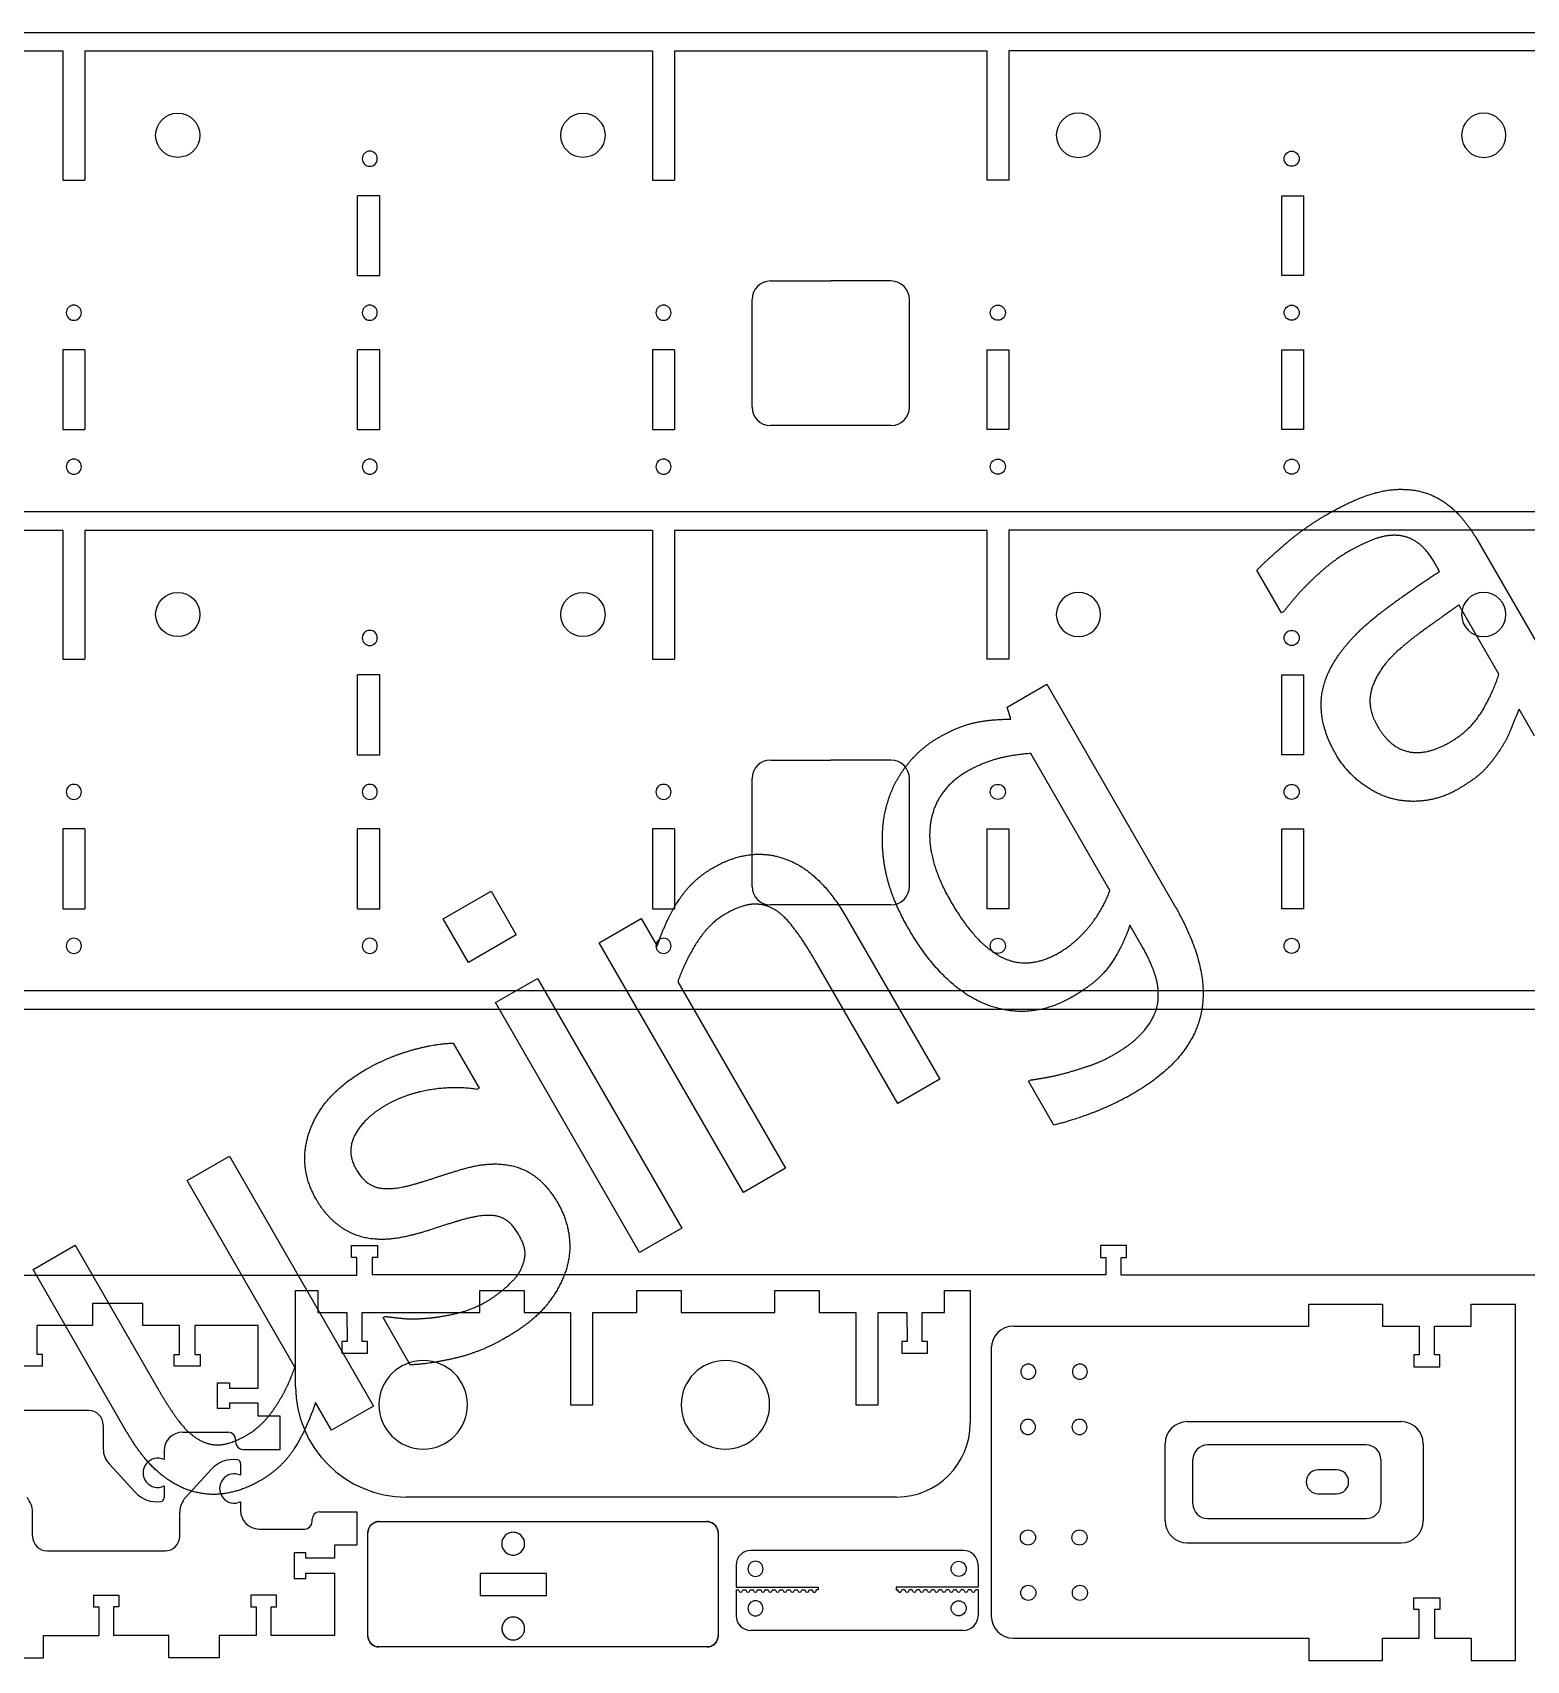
# Model space of a CAD drawing. Header units: millimetres. Extents: x -1447 to 1338, y -755 to 956.
# Drawn here: x -891.4 to -486.1, y -434.6 to 7 of the extents above; entities that cross this region are included whole.
import ezdxf

# ---------------------------------------------------------------- set-up
doc = ezdxf.new("R2010")
doc.units = ezdxf.units.MM
doc.linetypes.add('HIDDEN', pattern=[9.525, 6.35, -3.175])
doc.layers.get('0').update_dxf_attribs({"lineweight": 70})
doc.layers.add('Hidden', color=7, linetype='HIDDEN', lineweight=70)

msp = doc.modelspace()

# ---------------------------------------------------------------- linework, layer by layer
at = {"color": 7, "lineweight": -3}
for p, q in [((-1447.18, 7), (-167.18, 7)), ((-1057.77, 2), (-883.17, 2)), ((-883.17, 2), (-883.17, -33)), ((-877.17, 2), (-723.17, 2)), ((-877.17, 2), (-877.17, -33)), ((-723.17, 2), (-723.17, -33)), ((-717.17, 2), (-632.47, 2)), ((-717.17, 2), (-717.17, -33)), ((-632.47, 2), (-632.47, -33)), ((-472.47, 2), (-626.47, 2)), ((-626.47, 2), (-626.47, -33)), ((-883.17, -33), (-877.17, -33)), ((-723.17, -33), (-717.17, -33)), ((-626.47, -33), (-632.47, -33)), ((-797.17, -37.28), (-803.17, -37.28)), ((-803.17, -58.95), (-803.17, -37.28)), ((-797.17, -58.95), (-797.17, -37.28)), ((-552.47, -58.95), (-552.47, -37.28)), ((-552.47, -37.28), (-546.47, -37.28)), ((-546.47, -58.95), (-546.47, -37.28)), ((-803.17, -58.95), (-797.17, -58.95)), ((-691.17, -60.39), (-674.82, -60.39)), ((-658.47, -60.39), (-674.82, -60.39)), ((-546.47, -58.95), (-552.47, -58.95)), ((-696.17, -94.64), (-696.17, -65.39)), ((-653.47, -94.64), (-653.47, -65.39)), ((-883.17, -79.05), (-883.17, -100.72)), ((-877.17, -79.05), (-883.17, -79.05)), ((-877.17, -79.05), (-877.17, -100.72)), ((-803.17, -100.72), (-803.17, -79.05)), ((-797.17, -79.05), (-803.17, -79.05)), ((-797.17, -100.72), (-797.17, -79.05)), ((-723.17, -79.05), (-723.17, -100.72)), ((-717.17, -79.05), (-723.17, -79.05)), ((-717.17, -79.05), (-717.17, -100.72)), ((-632.47, -79.05), (-632.47, -100.72)), ((-632.47, -79.05), (-626.47, -79.05)), ((-626.47, -79.05), (-626.47, -100.72)), ((-552.47, -100.72), (-552.47, -79.05)), ((-552.47, -79.05), (-546.47, -79.05)), ((-546.47, -100.72), (-546.47, -79.05)), ((-883.17, -100.72), (-877.17, -100.72)), ((-803.17, -100.72), (-797.17, -100.72)), ((-723.17, -100.72), (-717.17, -100.72)), ((-658.47, -99.64), (-691.17, -99.64)), ((-626.47, -100.72), (-632.47, -100.72)), ((-546.47, -100.72), (-552.47, -100.72)), ((-297.87, -123), (-1051.77, -123)), ((-1057.77, -128), (-883.17, -128)), ((-883.17, -128), (-883.17, -163)), ((-877.17, -128), (-723.17, -128)), ((-877.17, -128), (-877.17, -163)), ((-723.17, -128), (-723.17, -163)), ((-717.17, -128), (-632.47, -128)), ((-717.17, -128), (-717.17, -163)), ((-632.47, -128), (-632.47, -163)), ((-472.47, -128), (-626.47, -128)), ((-626.47, -128), (-626.47, -163)), ((-499.3, -130.87), (-472.54, -177.21)), ((-552.54, -150.44), (-559.23, -138.86)), ((-509.63, -139.18), (-510.89, -136.99)), ((-551.87, -150.06), (-552.54, -150.44)), ((-493.52, -167.08), (-504.37, -148.28)), ((-883.17, -163), (-877.17, -163)), ((-723.17, -163), (-717.17, -163)), ((-626.47, -163), (-632.47, -163)), ((-797.17, -167.28), (-803.17, -167.28)), ((-803.17, -188.95), (-803.17, -167.28)), ((-797.17, -188.95), (-797.17, -167.28)), ((-552.47, -188.95), (-552.47, -167.28)), ((-552.47, -167.28), (-546.47, -167.28)), ((-546.47, -188.95), (-546.47, -167.28)), ((-626.92, -176), (-616.18, -169.8)), ((-616.18, -169.8), (-581.51, -229.85)), ((-625.91, -179.29), (-626.92, -176)), ((-483.88, -183.76), (-488.05, -176.54)), ((-803.17, -188.95), (-797.17, -188.95)), ((-599.08, -225.76), (-620.55, -188.58)), ((-546.47, -188.95), (-552.47, -188.95)), ((-691.17, -190.39), (-674.82, -190.39)), ((-658.47, -190.39), (-674.82, -190.39)), ((-696.17, -224.64), (-696.17, -195.39)), ((-653.47, -224.64), (-653.47, -195.39)), ((-883.17, -209.05), (-883.17, -230.72)), ((-877.17, -209.05), (-883.17, -209.05)), ((-877.17, -209.05), (-877.17, -230.72)), ((-803.17, -230.72), (-803.17, -209.05)), ((-797.17, -209.05), (-803.17, -209.05)), ((-797.17, -230.72), (-797.17, -209.05)), ((-723.17, -209.05), (-723.17, -230.72)), ((-717.17, -209.05), (-723.17, -209.05)), ((-717.17, -209.05), (-717.17, -230.72)), ((-632.47, -209.05), (-632.47, -230.72)), ((-632.47, -209.05), (-626.47, -209.05)), ((-626.47, -209.05), (-626.47, -230.72)), ((-552.47, -230.72), (-552.47, -209.05)), ((-552.47, -209.05), (-546.47, -209.05)), ((-546.47, -230.72), (-546.47, -209.05)), ((-779.94, -233.45), (-766.96, -225.95)), ((-766.96, -225.95), (-760.13, -237.78)), ((-658.47, -229.64), (-691.17, -229.64)), ((-883.17, -230.72), (-877.17, -230.72)), ((-803.17, -230.72), (-797.17, -230.72)), ((-773.11, -245.28), (-779.94, -233.45)), ((-737.63, -239.92), (-726.22, -233.33)), ((-726.22, -233.33), (-721.88, -240.85)), ((-723.17, -230.72), (-717.17, -230.72)), ((-670.64, -232.94), (-645.25, -276.92)), ((-626.47, -230.72), (-632.47, -230.72)), ((-546.47, -230.72), (-552.47, -230.72)), ((-760.13, -237.78), (-773.11, -245.28)), ((-590.22, -241.11), (-593.65, -235.16)), ((-698.51, -307.67), (-737.63, -239.92)), ((-656.65, -283.51), (-678.92, -244.93)), ((-765.77, -256.17), (-754.37, -249.58)), ((-754.37, -249.58), (-715.25, -317.34)), ((-716.31, -250.5), (-687.1, -301.09)), ((-297.87, -253), (-1051.77, -253)), ((-287.87, -258), (-1111.52, -258)), ((-726.65, -323.93), (-765.77, -256.17)), ((-777.23, -267.15), (-770.19, -279.34)), ((-645.25, -276.92), (-656.65, -283.51)), ((-621.14, -277.49), (-620.53, -277.14)), ((-614.28, -289.38), (-621.14, -277.49)), ((-770.19, -279.34), (-770.8, -279.69)), ((-849.37, -304.43), (-837.96, -297.84)), ((-837.96, -297.84), (-798.84, -365.6)), ((-820.16, -355.02), (-849.37, -304.43)), ((-687.1, -301.09), (-698.51, -307.67)), ((-715.25, -317.34), (-726.65, -323.93)), ((-891.22, -328.59), (-879.82, -322.01)), ((-879.82, -322.01), (-857.55, -360.59)), ((-804.79, -325.28), (-804.79, -322.08)), ((-804.79, -322.08), (-797.79, -322.08)), ((-797.79, -322.08), (-797.79, -325.28)), ((-601.59, -322.08), (-601.59, -325.28)), ((-594.59, -322.08), (-601.59, -322.08)), ((-594.59, -325.28), (-594.59, -322.08)), ((-803.34, -325.28), (-804.79, -325.28)), ((-803.34, -330.08), (-803.34, -325.28)), ((-797.79, -325.28), (-799.24, -325.28)), ((-799.24, -325.28), (-799.24, -330)), ((-601.59, -325.28), (-600.14, -325.28)), ((-600.14, -325.28), (-600.14, -330)), ((-596.04, -325.28), (-594.59, -325.28)), ((-596.04, -330.08), (-596.04, -325.28)), ((-1002.44, -330.08), (-803.34, -330.08)), ((-865.83, -372.57), (-891.22, -328.59)), ((-600.14, -330), (-799.24, -330)), ((-396.94, -330.08), (-596.04, -330.08)), ((-819.98, -334.26), (-813.98, -334.26)), ((-819.98, -360.29), (-819.98, -334.26)), ((-813.98, -334.26), (-813.98, -340.26)), ((-769.98, -334.26), (-757.98, -334.26)), ((-769.98, -340.26), (-769.98, -334.26)), ((-757.98, -334.26), (-757.98, -340.26)), ((-727.4, -334.26), (-715.4, -334.26)), ((-727.4, -340.26), (-727.4, -334.26)), ((-715.4, -334.26), (-715.4, -340.26)), ((-689.97, -334.26), (-677.97, -334.26)), ((-689.97, -340.26), (-689.97, -334.26)), ((-677.97, -334.26), (-677.97, -340.26)), ((-643.97, -334.26), (-636.97, -334.26)), ((-643.97, -340.26), (-643.97, -334.26)), ((-636.97, -334.26), (-636.97, -370.29)), ((-861.45, -337.79), (-875.12, -337.79)), ((-875.12, -337.79), (-875.12, -343.79)), ((-861.45, -343.79), (-861.45, -337.79)), ((-545.08, -343.93), (-545.08, -337.93)), ((-545.08, -337.93), (-525.08, -337.93)), ((-525.08, -337.93), (-525.08, -343.93)), ((-501.08, -343.93), (-501.08, -337.93)), ((-501.08, -337.93), (-489.08, -337.93)), ((-489.08, -434.62), (-489.08, -337.93)), ((-875.12, -343.79), (-890.12, -343.79)), ((-890.12, -351.59), (-890.12, -343.79)), ((-851.45, -343.79), (-861.45, -343.79)), ((-851.45, -351.59), (-851.45, -343.79)), ((-830.17, -343.79), (-847.35, -343.79)), ((-847.35, -343.79), (-847.35, -351.59)), ((-830.17, -360.74), (-830.17, -343.79)), ((-813.98, -340.26), (-806.11, -340.26)), ((-806.11, -340.26), (-806.03, -348.06)), ((-801.92, -340.26), (-769.98, -340.26)), ((-801.92, -348.06), (-801.92, -340.26)), ((-796.26, -341.63), (-795.66, -341.28)), ((-788.87, -354.43), (-796.26, -341.63)), ((-757.98, -340.26), (-745.4, -340.26)), ((-745.4, -340.26), (-745.4, -365.27)), ((-739.4, -340.26), (-727.4, -340.26)), ((-739.4, -365.27), (-739.4, -340.26)), ((-715.4, -340.26), (-689.97, -340.26)), ((-677.97, -340.26), (-667.97, -340.26)), ((-667.97, -340.26), (-667.97, -365.27)), ((-661.97, -340.26), (-654.16, -340.26)), ((-661.97, -365.27), (-661.97, -340.26)), ((-654.16, -340.26), (-654.08, -348.06)), ((-649.97, -340.26), (-643.97, -340.26)), ((-649.97, -348.06), (-649.97, -340.26)), ((-625.26, -343.93), (-545.08, -343.93)), ((-525.08, -343.93), (-515.13, -343.93)), ((-515.13, -343.93), (-515.13, -351.73)), ((-511.03, -343.93), (-501.08, -343.93)), ((-511.03, -351.73), (-511.03, -343.93)), ((-806.03, -348.06), (-807.48, -348.07)), ((-807.48, -348.07), (-807.47, -351.27)), ((-800.47, -348.06), (-801.92, -348.06)), ((-800.47, -351.26), (-800.47, -348.06)), ((-654.08, -348.06), (-655.53, -348.07)), ((-655.53, -348.07), (-655.52, -351.27)), ((-648.52, -348.06), (-649.97, -348.06)), ((-648.52, -351.26), (-648.52, -348.06)), ((-888.67, -351.59), (-890.12, -351.59)), ((-888.67, -354.79), (-888.67, -351.59)), ((-852.9, -354.79), (-852.9, -351.59)), ((-852.9, -351.59), (-851.45, -351.59)), ((-847.35, -351.59), (-845.9, -351.59)), ((-845.9, -351.59), (-845.9, -354.79)), ((-807.47, -351.27), (-800.47, -351.26)), ((-655.52, -351.27), (-648.52, -351.26)), ((-631.26, -349.93), (-631.26, -422.62)), ((-515.13, -351.73), (-516.58, -351.73)), ((-516.58, -351.73), (-516.58, -354.93)), ((-509.58, -351.73), (-511.03, -351.73)), ((-509.58, -354.93), (-509.58, -351.73)), ((-888.67, -354.79), (-895.61, -354.79)), ((-845.9, -354.79), (-852.9, -354.79)), ((-516.58, -354.93), (-509.58, -354.93)), ((-841.17, -366.29), (-841.17, -359.29)), ((-841.17, -359.29), (-837.97, -359.29)), ((-837.97, -359.29), (-837.97, -360.74)), ((-837.97, -360.74), (-830.17, -360.74)), ((-837.97, -366.29), (-841.17, -366.29)), ((-830.17, -364.84), (-837.97, -364.84)), ((-837.97, -364.84), (-837.97, -366.29)), ((-830.17, -368.36), (-830.17, -364.84)), ((-810.25, -372.19), (-814.59, -364.67)), ((-798.84, -365.6), (-810.25, -372.19)), ((-745.4, -365.27), (-739.4, -365.27)), ((-667.97, -365.27), (-661.97, -365.27)), ((-876.17, -366.79), (-908.11, -366.79)), ((-872.17, -370.79), (-872.17, -377.24)), ((-824.17, -368.36), (-830.17, -368.36)), ((-824.17, -377.36), (-824.17, -368.36)), ((-578.08, -369.84), (-520.08, -369.84)), ((-850.67, -372.72), (-838.27, -372.72)), ((-836.27, -374.72), (-836.27, -375.36)), ((-855.67, -377.72), (-855.67, -380.14)), ((-834.27, -377.36), (-824.17, -377.36)), ((-584.08, -396.71), (-584.08, -375.84)), ((-529.56, -376.15), (-572.56, -376.15)), ((-514.08, -375.84), (-514.08, -396.71)), ((-870.59, -381.29), (-863.55, -388.98)), ((-849.84, -390.4), (-842.8, -382.71)), ((-834.92, -381.19), (-834.92, -384.4)), ((-576.56, -392.15), (-576.56, -380.15)), ((-537.56, -382.9), (-542.56, -382.9)), ((-525.56, -380.15), (-525.56, -392.15)), ((-855.67, -387.29), (-855.67, -390.5)), ((-834.92, -391.55), (-834.92, -393.97)), ((-656.97, -390.29), (-789.98, -390.29)), ((-542.56, -389.4), (-537.56, -389.4)), ((-891.36, -400.9), (-891.36, -394.45)), ((-851.42, -400.9), (-851.42, -394.45)), ((-815.52, -396.97), (-815.52, -396.33)), ((-813.52, -394.33), (-803.42, -394.33)), ((-803.42, -394.33), (-803.42, -403.33)), ((-797.38, -396.96), (-708.38, -396.96)), ((-572.56, -396.15), (-529.56, -396.15)), ((-829.92, -398.97), (-817.52, -398.97)), ((-800.38, -427.96), (-800.38, -399.96)), ((-705.38, -399.96), (-705.38, -427.96)), ((-887.36, -404.9), (-855.42, -404.9)), ((-820.42, -405.4), (-820.42, -412.4)), ((-817.22, -405.4), (-820.42, -405.4)), ((-817.22, -406.85), (-817.22, -405.4)), ((-809.42, -403.33), (-809.42, -406.85)), ((-803.42, -403.33), (-809.42, -403.33)), ((-638.85, -404.78), (-696.49, -404.78)), ((-578.08, -402.71), (-520.08, -402.71)), ((-809.42, -406.85), (-817.22, -406.85)), ((-700.49, -408.78), (-700.49, -414.78)), ((-634.85, -408.78), (-634.85, -414.78)), ((-820.42, -412.4), (-817.22, -412.4)), ((-817.22, -410.95), (-809.42, -410.95)), ((-817.22, -412.4), (-817.22, -410.95)), ((-809.42, -410.95), (-809.42, -427.9)), ((-769.96, -411.04), (-769.96, -417.04)), ((-751.96, -411.04), (-769.96, -411.04)), ((-751.96, -417.04), (-751.96, -411.04)), ((-700.49, -414.78), (-678.26, -414.78)), ((-678.26, -414.78), (-678.26, -415.48)), ((-657.08, -414.78), (-657.08, -415.48)), ((-634.85, -414.78), (-657.08, -414.78)), ((-874.86, -416.9), (-874.86, -420.1)), ((-874.86, -416.9), (-867.92, -416.9)), ((-867.92, -416.9), (-867.92, -420.1)), ((-832.15, -416.9), (-832.15, -420.1)), ((-825.15, -416.9), (-832.15, -416.9)), ((-825.15, -420.1), (-825.15, -416.9)), ((-769.96, -417.04), (-751.96, -417.04)), ((-700.49, -415.48), (-700.49, -422.48)), ((-700.49, -415.48), (-699.93, -415.48)), ((-698.54, -415.48), (-697.93, -415.48)), ((-696.54, -415.48), (-695.93, -415.48)), ((-694.54, -415.48), (-693.93, -415.48)), ((-692.54, -415.48), (-691.93, -415.48)), ((-690.54, -415.48), (-689.93, -415.48)), ((-688.54, -415.48), (-687.93, -415.48)), ((-686.54, -415.48), (-685.93, -415.48)), ((-684.54, -415.48), (-683.93, -415.48)), ((-682.54, -415.48), (-681.93, -415.48)), ((-680.54, -415.48), (-679.93, -415.48)), ((-678.26, -415.48), (-678.76, -415.48)), ((-657.08, -415.48), (-656.58, -415.48)), ((-654.8, -415.48), (-655.4, -415.48)), ((-652.8, -415.48), (-653.4, -415.48)), ((-650.8, -415.48), (-651.4, -415.48)), ((-648.8, -415.48), (-649.4, -415.48)), ((-646.8, -415.48), (-647.4, -415.48)), ((-644.8, -415.48), (-645.4, -415.48)), ((-642.8, -415.48), (-643.4, -415.48)), ((-640.8, -415.48), (-641.4, -415.48)), ((-638.8, -415.48), (-639.4, -415.48)), ((-636.8, -415.48), (-637.4, -415.48)), ((-634.85, -415.48), (-635.4, -415.48)), ((-634.85, -415.48), (-634.85, -422.48)), ((-516.58, -420.82), (-516.58, -417.62)), ((-516.58, -417.62), (-509.58, -417.62)), ((-509.58, -417.62), (-509.58, -420.82)), ((-874.86, -420.1), (-873.41, -420.1)), ((-873.41, -420.1), (-873.41, -427.9)), ((-867.92, -420.1), (-869.37, -420.1)), ((-869.37, -420.1), (-869.37, -427.9)), ((-832.15, -420.1), (-830.7, -420.1)), ((-830.7, -420.1), (-830.7, -427.9)), ((-826.6, -420.1), (-825.15, -420.1)), ((-826.6, -427.9), (-826.6, -420.1)), ((-515.13, -420.82), (-516.58, -420.82)), ((-515.13, -428.62), (-515.13, -420.82)), ((-511.03, -420.82), (-511.03, -428.62)), ((-509.58, -420.82), (-511.03, -420.82)), ((-888.41, -433.9), (-888.41, -427.9)), ((-888.41, -427.9), (-873.41, -427.9)), ((-854.37, -427.9), (-869.37, -427.9)), ((-854.37, -433.9), (-854.37, -427.9)), ((-840.7, -427.9), (-840.7, -433.9)), ((-830.7, -427.9), (-840.7, -427.9)), ((-809.42, -427.9), (-826.6, -427.9)), ((-638.85, -426.48), (-696.49, -426.48)), ((-708.38, -430.96), (-797.38, -430.96)), ((-625.26, -428.62), (-545.08, -428.62)), ((-545.08, -428.62), (-545.08, -434.62)), ((-525.08, -434.62), (-525.08, -428.62)), ((-525.08, -428.62), (-515.13, -428.62)), ((-511.03, -428.62), (-501.08, -428.62)), ((-501.08, -428.62), (-501.08, -434.62)), ((-902.08, -433.9), (-888.41, -433.9)), ((-840.7, -433.9), (-854.37, -433.9)), ((-545.08, -434.62), (-525.08, -434.62)), ((-501.08, -434.62), (-489.08, -434.62))]:
    msp.add_line(p, q, dxfattribs=at)
for centre, radius in [((-851.97, -20.88), 6), ((-742.03, -20.88), 6), ((-549.76, -27.23), 2.05), ((-629.47, -69), 2.05), ((-549.76, -69), 2.05), ((-629.47, -110.77), 2.05), ((-549.76, -110.77), 2.05), ((-851.97, -150.88), 6), ((-742.03, -150.88), 6), ((-549.76, -157.23), 2.05), ((-629.47, -199), 2.05), ((-549.76, -199), 2.05), ((-629.47, -240.77), 2.05), ((-549.76, -240.77), 2.05), ((-621.31, -401.28), 2.05), ((-607.31, -401.28), 2.05), ((-640.1, -409.78), 2.05), ((-621.21, -416.28), 2.05), ((-607.21, -416.28), 2.05), ((-640.1, -420.48), 2.05)]:
    msp.add_circle(centre, radius, dxfattribs=at)
at = {"color": 7, "lineweight": -3, "extrusion": (2.84142e-16, 3.25677e-15, -1)}
for centre in [(607.61, -20.88), (607.61, -150.88)]:
    msp.add_circle(centre, 6, dxfattribs=at)
at = {"color": 7, "lineweight": -3, "extrusion": (2.84142e-16, 3.26712e-15, -1)}
for centre in [(497.67, -20.88), (497.67, -150.88)]:
    msp.add_circle(centre, 6, dxfattribs=at)
at = {"color": 7, "lineweight": -3, "extrusion": (2.84142e-16, 5.55112e-17, -1)}
for centre in [(799.88, -27.23), (880.17, -69), (799.88, -69), (720.17, -69), (880.17, -110.77), (799.88, -110.77), (720.17, -110.77), (799.88, -157.23), (880.17, -199), (799.88, -199), (720.17, -199), (880.17, -240.77), (799.88, -240.77), (720.17, -240.77)]:
    msp.add_circle(centre, 2.05, dxfattribs=at)
at = {"color": 7, "lineweight": -3, "extrusion": (3.49235e-15, -1.62123e-16, -1)}
for centre in [(785.37, -365.27), (703.4, -365.27)]:
    msp.add_circle(centre, 12, dxfattribs=at)
at = {"color": 7, "lineweight": -3, "extrusion": (8.67362e-19, -5.71917e-18, -1)}
for centre in [(621.21, -356.28), (607.21, -356.28), (621.31, -371.28), (607.31, -371.28)]:
    msp.add_circle(centre, 2.05, dxfattribs=at)
at = {"color": 7, "lineweight": -3, "extrusion": (-2.99673e-15, -4.85568e-15, -1)}
for centre in [(695.23, -409.78), (695.23, -420.48)]:
    msp.add_circle(centre, 2.05, dxfattribs=at)
at = {"color": 7, "lineweight": -3}
for centre, radius, start, end in [((-691.17, -65.39), 5, 90, 180), ((-658.47, -65.39), 5, 0, 90), ((-691.17, -94.64), 5, 180, 270), ((-658.47, -94.64), 5, 270, 360), ((-691.17, -195.39), 5, 90, 180), ((-658.47, -195.39), 5, 0, 90), ((-691.17, -224.64), 5, 180, 270), ((-658.47, -224.64), 5, 270, 360), ((-625.26, -349.93), 6, 90, 180), ((-789.98, -360.29), 30, 180, 270), ((-876.17, -370.79), 4, 0, 90), ((-656.97, -370.29), 20, 270, 0), ((-578.08, -375.84), 6, 90, 180), ((-520.08, -375.84), 6, 0, 90), ((-850.67, -377.72), 5, 90, 180), ((-838.27, -374.72), 2, 360, 90), ((-834.27, -375.36), 2, 180, 270), ((-866.17, -377.24), 6, 180, 222.5104), ((-857.4, -383.72), 3.97, 64.1658, 295.8342), ((-572.56, -380.15), 4, 90, 180), ((-529.56, -380.15), 4, 0, 90), ((-836.9, -388.12), 8, 81.9457, 137.4896), ((-836.65, -387.97), 3.97, 64.1658, 295.8342), ((-835.92, -381.19), 1, 0, 81.9457), ((-542.56, -386.15), 3.25, 90, 270), ((-537.56, -386.15), 3.25, 270, 90), ((-897.36, -394.45), 6, 0, 42.5104), ((-857.65, -383.57), 8, 222.5104, 278.0543), ((-856.67, -390.5), 1, 278.0543, 0), ((-845.42, -394.45), 6, 137.4896, 180), ((-572.56, -392.15), 4, 180, 270), ((-529.56, -392.15), 4, 270, 0), ((-829.92, -393.97), 5, 180, 270), ((-817.52, -396.97), 2, 270, 0), ((-813.52, -396.33), 2, 90, 180), ((-578.08, -396.71), 6, 180, 270), ((-520.08, -396.71), 6, 270, 0), ((-887.36, -400.9), 4, 180, 270), ((-855.42, -400.9), 4, 270, 360), ((-696.49, -408.78), 4, 90, 180), ((-638.85, -408.78), 4, 0, 90), ((-699.93, -415.68), 0.2, 4.096, 90), ((-699.23, -415.63), 0.5, 184.096, 355.904), ((-698.54, -415.68), 0.2, 90, 175.904), ((-697.93, -415.68), 0.2, 4.096, 90), ((-697.23, -415.63), 0.5, 184.096, 355.904), ((-696.54, -415.68), 0.2, 90, 175.904), ((-695.93, -415.68), 0.2, 4.096, 90), ((-695.23, -415.63), 0.5, 184.096, 355.904), ((-694.54, -415.68), 0.2, 90, 175.904), ((-693.93, -415.68), 0.2, 4.096, 90), ((-693.23, -415.63), 0.5, 184.096, 355.904), ((-692.54, -415.68), 0.2, 90, 175.904), ((-691.93, -415.68), 0.2, 4.096, 90), ((-691.23, -415.63), 0.5, 184.096, 355.904), ((-690.54, -415.68), 0.2, 90, 175.904), ((-689.93, -415.68), 0.2, 4.096, 90), ((-689.23, -415.63), 0.5, 184.096, 355.904), ((-688.54, -415.68), 0.2, 90, 175.904), ((-687.93, -415.68), 0.2, 4.096, 90), ((-687.23, -415.63), 0.5, 184.096, 355.904), ((-686.54, -415.68), 0.2, 90, 175.904), ((-685.93, -415.68), 0.2, 4.096, 90), ((-685.23, -415.63), 0.5, 184.096, 355.904), ((-684.54, -415.68), 0.2, 90, 175.904), ((-683.93, -415.68), 0.2, 4.096, 90), ((-683.23, -415.63), 0.5, 184.096, 355.904), ((-682.54, -415.68), 0.2, 90, 175.904), ((-681.93, -415.68), 0.2, 4.096, 90), ((-681.23, -415.63), 0.5, 184.096, 355.904), ((-680.54, -415.68), 0.2, 90, 175.904), ((-679.93, -415.68), 0.2, 4.096, 90), ((-679.23, -415.63), 0.5, 184.096, 17.4576), ((-656.1, -415.63), 0.5, 162.5424, 355.904), ((-655.4, -415.68), 0.2, 90, 175.904), ((-654.8, -415.68), 0.2, 4.096, 90), ((-654.1, -415.63), 0.5, 184.096, 355.904), ((-653.4, -415.68), 0.2, 90, 175.904), ((-652.8, -415.68), 0.2, 4.096, 90), ((-652.1, -415.63), 0.5, 184.096, 355.904), ((-651.4, -415.68), 0.2, 90, 175.904), ((-650.8, -415.68), 0.2, 4.096, 90), ((-650.1, -415.63), 0.5, 184.096, 355.904), ((-649.4, -415.68), 0.2, 90, 175.904), ((-648.8, -415.68), 0.2, 4.096, 90), ((-648.1, -415.63), 0.5, 184.096, 355.904), ((-647.4, -415.68), 0.2, 90, 175.904), ((-646.8, -415.68), 0.2, 4.096, 90), ((-646.1, -415.63), 0.5, 184.096, 355.904), ((-645.4, -415.68), 0.2, 90, 175.904), ((-644.8, -415.68), 0.2, 4.096, 90), ((-644.1, -415.63), 0.5, 184.096, 355.904), ((-643.4, -415.68), 0.2, 90, 175.904), ((-642.8, -415.68), 0.2, 4.096, 90), ((-642.1, -415.63), 0.5, 184.096, 355.904), ((-641.4, -415.68), 0.2, 90, 175.904), ((-640.8, -415.68), 0.2, 4.096, 90), ((-640.1, -415.63), 0.5, 184.096, 355.904), ((-639.4, -415.68), 0.2, 90, 175.904), ((-638.8, -415.68), 0.2, 4.096, 90), ((-638.1, -415.63), 0.5, 184.096, 355.904), ((-637.4, -415.68), 0.2, 90, 175.904), ((-636.8, -415.68), 0.2, 4.096, 90), ((-636.1, -415.63), 0.5, 184.096, 355.904), ((-635.4, -415.68), 0.2, 90, 175.904), ((-696.49, -422.48), 4, 180, 270), ((-638.85, -422.48), 4, 270, 360), ((-625.26, -422.62), 6, 180, 270)]:
    msp.add_arc(centre, radius, start, end, dxfattribs=at)
at = {"color": 7, "lineweight": -3, "extrusion": (-1.07364e-35, -1.23259e-32, -1)}
for centre, start_param, end_param in [((-797.38, -399.96), 6.282317, 7.853114), ((-708.38, -399.96), 1.569928, 3.140725), ((-797.38, -427.96), 4.711521, 6.282317), ((-708.38, -427.96), 3.140725, 4.711521)]:
    msp.add_ellipse(centre, major_axis=(-3, 0), ratio=1, start_param=start_param, end_param=end_param, dxfattribs=at)
for centre in [(-760.97, -402.96), (-760.96, -425.96)]:
    msp.add_ellipse(centre, major_axis=(-3.1, 0), ratio=1, dxfattribs=at)
at = {"color": 7, "lineweight": -3}
for points in [[(-540.33, -123.82), (-533.35, -119.79), (-527.93, -118.12)], [(-527.93, -118.12), (-522.51, -116.44), (-517.04, -117.09)], [(-517.04, -117.09), (-511.73, -117.74), (-507.35, -121.12)], [(-507.35, -121.12), (-502.98, -124.5), (-499.3, -130.87)], [(-551.35, -131.64), (-546.09, -127.15), (-540.33, -123.82)], [(-559.23, -138.86), (-556.6, -136.13), (-551.35, -131.64)], [(-527.82, -130.63), (-531.24, -132), (-534.58, -133.93)], [(-521.42, -129.4), (-524.41, -129.27), (-527.82, -130.63)], [(-515.83, -131.23), (-518.46, -129.48), (-521.42, -129.4)], [(-510.89, -136.99), (-513.2, -132.99), (-515.83, -131.23)], [(-534.58, -133.93), (-538.52, -136.2), (-543.17, -140.47)], [(-543.17, -140.47), (-547.83, -144.73), (-551.87, -150.06)], [(-525.51, -150.33), (-518.32, -144.84), (-509.63, -139.18)], [(-504.37, -148.28), (-508.23, -150.99), (-514.08, -155.21)], [(-536.89, -161.71), (-532.7, -155.81), (-525.51, -150.33)], [(-514.08, -155.21), (-519.93, -159.44), (-523.08, -162.8)], [(-541.76, -175), (-541.64, -168.34), (-536.89, -161.71)], [(-523.08, -162.8), (-526.83, -166.82), (-528.14, -171.42)], [(-498.39, -177.54), (-495.38, -172.68), (-493.52, -167.08)], [(-528.14, -171.42), (-529.44, -176.02), (-526.47, -181.17)], [(-537.82, -188.69), (-541.88, -181.66), (-541.76, -175)], [(-488.05, -176.54), (-488.85, -178.38), (-490.12, -181.58)], [(-645.54, -184.24), (-640.26, -181.19), (-635.69, -180.21)], [(-635.69, -180.21), (-631.12, -179.23), (-625.91, -179.29)], [(-506.81, -185.52), (-501.41, -182.4), (-498.39, -177.54)], [(-654.97, -192.84), (-651.12, -187.46), (-645.54, -184.24)], [(-526.47, -181.17), (-523.11, -187), (-518.11, -188.08)], [(-490.12, -181.58), (-491.39, -184.78), (-492.94, -187.13)], [(-620.55, -188.58), (-625.98, -188.97), (-630.1, -190.17)], [(-531.19, -196.39), (-535.19, -193.24), (-537.82, -188.69)], [(-518.11, -188.08), (-513.12, -189.16), (-506.81, -185.52)], [(-492.94, -187.13), (-495.06, -190.46), (-497.39, -192.94)], [(-660.12, -204.79), (-658.82, -198.22), (-654.97, -192.84)], [(-637.8, -193.44), (-646.47, -198.45), (-647.77, -207.69)], [(-630.1, -190.17), (-634.22, -191.37), (-637.8, -193.44)], [(-497.39, -192.94), (-499.72, -195.41), (-504.82, -198.36)], [(-522.84, -200.76), (-527.19, -199.54), (-531.19, -196.39)], [(-504.82, -198.36), (-509, -200.77), (-513.68, -201.37)], [(-513.68, -201.37), (-518.35, -201.96), (-522.84, -200.76)], [(-660.1, -219.54), (-661.5, -211.65), (-660.12, -204.79)], [(-647.77, -207.69), (-649.07, -216.93), (-642.2, -228.82)], [(-706.74, -219.58), (-696.74, -213.8), (-687.29, -217.12)], [(-715.84, -228.06), (-712.26, -222.76), (-706.74, -219.58)], [(-687.29, -217.12), (-677.85, -220.45), (-670.64, -232.94)], [(-653.83, -235.86), (-658.7, -227.43), (-660.1, -219.54)], [(-721.88, -240.85), (-719.41, -233.36), (-715.84, -228.06)], [(-695.94, -229.47), (-699.14, -229.67), (-703.45, -232.15)], [(-689.86, -231.02), (-692.73, -229.28), (-695.94, -229.47)], [(-642.2, -228.82), (-635.69, -240.1), (-628.5, -243.8)], [(-604.7, -235.56), (-601.02, -231.09), (-599.08, -225.76)], [(-703.45, -232.15), (-707.69, -234.6), (-710.9, -239.49)], [(-684.41, -236.49), (-687.19, -232.71), (-689.86, -231.02)], [(-581.51, -229.85), (-571.56, -247.08), (-574.43, -259.49)], [(-678.92, -244.93), (-681.62, -240.26), (-684.41, -236.49)], [(-632.69, -256.65), (-644.51, -251.99), (-653.83, -235.86)], [(-612.82, -242.59), (-608.39, -240.03), (-604.7, -235.56)], [(-593.65, -235.16), (-595.95, -241.83), (-599.27, -246.3)], [(-710.9, -239.49), (-714.11, -244.37), (-716.31, -250.5)], [(-628.5, -243.8), (-621.31, -247.49), (-612.82, -242.59)], [(-586.7, -249.03), (-587.8, -245.3), (-590.22, -241.11)], [(-599.27, -246.3), (-602.6, -250.77), (-609.27, -254.62)], [(-586.1, -256.37), (-585.59, -252.76), (-586.7, -249.03)], [(-609.27, -254.62), (-620.86, -261.31), (-632.69, -256.65)], [(-574.43, -259.49), (-577.29, -271.9), (-592.76, -280.84)], [(-589.59, -263.56), (-586.73, -260.04), (-586.1, -256.37)], [(-597.73, -270.12), (-592.46, -267.07), (-589.59, -263.56)], [(-800.99, -274.32), (-795.35, -271.06), (-788.85, -269.16)], [(-788.85, -269.16), (-782.34, -267.27), (-777.23, -267.15)], [(-610.4, -275.08), (-606.79, -274.05), (-603.84, -273)], [(-603.84, -273), (-600.89, -271.94), (-597.73, -270.12)], [(-816.05, -290.69), (-812.46, -280.94), (-800.99, -274.32)], [(-620.53, -277.14), (-619.1, -276.96), (-616.38, -276.48)], [(-616.38, -276.48), (-613.67, -276), (-610.4, -275.08)], [(-783.68, -279.85), (-790.21, -280.95), (-795.67, -284.1)], [(-770.8, -279.69), (-777.16, -278.75), (-783.68, -279.85)], [(-592.76, -280.84), (-597.73, -283.71), (-603.38, -285.91)], [(-795.67, -284.1), (-801.31, -287.36), (-803.83, -291.97)], [(-603.38, -285.91), (-609.02, -288.12), (-614.28, -289.38)], [(-814.35, -309.61), (-819.64, -300.45), (-816.05, -290.69)], [(-803.83, -291.97), (-806.34, -296.57), (-803.58, -301.37)], [(-774.37, -301.24), (-765.76, -298.78), (-759.45, -300.96)], [(-803.58, -301.37), (-801.12, -305.61), (-797.61, -306.37)], [(-788.23, -305.53), (-785.3, -304.73), (-781.81, -303.56)], [(-781.81, -303.56), (-778.31, -302.39), (-774.37, -301.24)], [(-759.45, -300.96), (-753.13, -303.14), (-748.79, -310.66)], [(-797.61, -306.37), (-794.1, -307.14), (-788.23, -305.53)], [(-804.26, -318.95), (-810.5, -316.28), (-814.35, -309.61)], [(-748.79, -310.66), (-746.27, -315.03), (-745.74, -319.94)], [(-781.57, -317.21), (-785.51, -318.51), (-788.97, -319.38)], [(-775.13, -315.19), (-777.63, -315.91), (-781.57, -317.21)], [(-765.28, -314.11), (-768.68, -313.33), (-775.13, -315.19)], [(-759.53, -318.96), (-761.87, -314.9), (-765.28, -314.11)], [(-788.97, -319.38), (-798.03, -321.62), (-804.26, -318.95)], [(-757.73, -324.24), (-757.71, -322.12), (-759.53, -318.96)], [(-745.74, -319.94), (-745.21, -324.85), (-746.93, -329.57)], [(-759.08, -328.98), (-757.76, -326.36), (-757.73, -324.24)], [(-762.76, -333.25), (-760.04, -330.83), (-759.08, -328.98)], [(-746.93, -329.57), (-748.82, -334.7), (-752.49, -338.92)], [(-768.22, -337.25), (-765.49, -335.67), (-762.76, -333.25)], [(-776.06, -340.4), (-771.98, -339.42), (-768.22, -337.25)], [(-752.49, -338.92), (-756.16, -343.15), (-763.08, -347.14)], [(-795.66, -341.28), (-793.54, -341.59), (-790.76, -341.85)], [(-790.76, -341.85), (-787.98, -342.11), (-783.83, -341.73)], [(-783.83, -341.73), (-780.15, -341.38), (-776.06, -340.4)], [(-763.08, -347.14), (-769.87, -351.06), (-776.84, -352.66)], [(-776.84, -352.66), (-783.8, -354.25), (-788.87, -354.43)], [(-825.47, -365.85), (-822.1, -360.75), (-820.16, -355.02)], [(-857.55, -360.59), (-854.43, -365.99), (-851.98, -369.31)], [(-833.02, -373.37), (-828.84, -370.95), (-825.47, -365.85)], [(-814.59, -364.67), (-817.21, -372.32), (-820.55, -377.45)], [(-851.98, -369.31), (-849.54, -372.63), (-846.61, -374.5)], [(-857.5, -383.29), (-861.87, -379.43), (-865.83, -372.57)], [(-846.61, -374.5), (-843.7, -376.3), (-840.61, -376.13)], [(-840.61, -376.13), (-837.51, -375.96), (-833.02, -373.37)], [(-820.55, -377.45), (-823.9, -382.58), (-829.73, -385.94)], [(-848.39, -388.63), (-853.13, -387.16), (-857.5, -383.29)], [(-829.73, -385.94), (-834.15, -388.5), (-838.91, -389.3)], [(-838.91, -389.3), (-843.66, -390.1), (-848.39, -388.63)]]:
    msp.add_open_spline(points, degree=2, dxfattribs=at)
at = {"layer": 'Hidden', "lineweight": -3}
for p, q in [((-691.17, -60.39), (-691.17, -60.39)), ((-674.82, -60.39), (-674.82, -60.39)), ((-658.47, -60.39), (-658.47, -60.39)), ((-696.17, -65.39), (-696.17, -65.39)), ((-653.47, -65.39), (-653.47, -65.39)), ((-883.17, -79.05), (-883.17, -79.05)), ((-877.17, -79.05), (-877.17, -79.05)), ((-723.17, -79.05), (-723.17, -79.05)), ((-717.17, -79.05), (-717.17, -79.05)), ((-632.47, -79.05), (-632.47, -79.05)), ((-626.47, -79.05), (-626.47, -79.05)), ((-883.17, -100.72), (-883.17, -100.72)), ((-877.17, -100.72), (-877.17, -100.72)), ((-723.17, -100.72), (-723.17, -100.72)), ((-717.17, -100.72), (-717.17, -100.72)), ((-632.47, -100.72), (-632.47, -100.72)), ((-626.47, -100.72), (-626.47, -100.72)), ((-691.17, -190.39), (-691.17, -190.39)), ((-674.82, -190.39), (-674.82, -190.39)), ((-658.47, -190.39), (-658.47, -190.39)), ((-696.17, -195.39), (-696.17, -195.39)), ((-653.47, -195.39), (-653.47, -195.39)), ((-883.17, -209.05), (-883.17, -209.05)), ((-877.17, -209.05), (-877.17, -209.05)), ((-723.17, -209.05), (-723.17, -209.05)), ((-717.17, -209.05), (-717.17, -209.05)), ((-632.47, -209.05), (-632.47, -209.05)), ((-626.47, -209.05), (-626.47, -209.05)), ((-883.17, -230.72), (-883.17, -230.72)), ((-877.17, -230.72), (-877.17, -230.72)), ((-723.17, -230.72), (-723.17, -230.72)), ((-717.17, -230.72), (-717.17, -230.72)), ((-632.47, -230.72), (-632.47, -230.72)), ((-626.47, -230.72), (-626.47, -230.72)), ((-801.92, -340.27), (-801.92, -340.26)), ((-797.38, -396.96), (-797.38, -396.96)), ((-708.38, -396.96), (-708.38, -396.96)), ((-800.38, -399.96), (-800.38, -399.96)), ((-705.38, -399.96), (-705.38, -399.96)), ((-769.96, -411.04), (-769.96, -411.04)), ((-751.96, -411.04), (-751.96, -411.04)), ((-769.96, -417.04), (-769.96, -417.04)), ((-751.96, -417.04), (-751.96, -417.04)), ((-800.38, -427.96), (-800.38, -427.96)), ((-705.38, -427.96), (-705.38, -427.96)), ((-797.38, -430.96), (-797.38, -430.96)), ((-708.38, -430.96), (-708.38, -430.96))]:
    msp.add_line(p, q, dxfattribs=at)
for centre, major_axis, ratio, start_param, end_param in [((-803.97, -340.27), (2.05, 0), 0.000108, 6.261183, 6.305187), ((-797.38, -399.96), (3, 0), 1, 1.571664, 3.142461), ((-708.38, -399.96), (3, 0), 1, 0.000868, 1.571664), ((-797.38, -427.96), (3, 0), 1, 3.142461, 4.713257), ((-708.38, -427.96), (3, 0), 1, 4.713257, 6.284053)]:
    msp.add_ellipse(centre, major_axis=major_axis, ratio=ratio, start_param=start_param, end_param=end_param, dxfattribs=at)
at = {"layer": 'Hidden', "lineweight": -3, "extrusion": (-1.07364e-35, -1.23259e-32, -1)}
for centre in [(-760.97, -402.96), (-760.96, -425.96)]:
    msp.add_ellipse(centre, major_axis=(-3.1, 0), ratio=1, dxfattribs=at)

doc.saveas('drawing.dxf')
